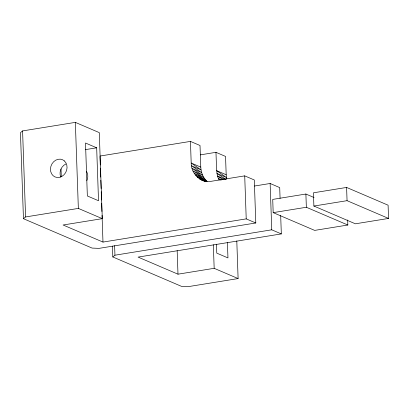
<?xml version="1.0" encoding="UTF-8"?>
<svg xmlns="http://www.w3.org/2000/svg" width="409" height="409" viewBox="0 0 409 409"><rect width="100%" height="100%" fill="white"/><g stroke="black" fill="none" stroke-linecap="round" stroke-linejoin="round"><path stroke-width="0.61" d="M255.794 222.982L246.218 218.881L102.986 242.077L63.088 225.001L102.291 218.651L99.285 132.623L75.348 122.378L22.582 130.921L20.45 132.68L23.456 218.708L92.071 248.079L98.988 248.37L255.794 222.982L254.291 179.97L244.715 175.87L211.443 181.259C200.712 183.396 191.003 173.503 191.197 163.017L190.446 141.402L99.98 156.049M23.456 218.708L25.583 216.949L78.354 208.406L102.291 218.651M236.796 240.967L238.104 278.565L188.35 286.622L181.432 286.331L112.818 256.959L114.944 255.201L271.75 229.812L281.326 233.912L280.681 215.507M85.445 149.622L96.672 147.802L98.523 200.742L87.352 195.962L85.501 143.022L96.672 147.802M200.211 154.883L215.978 152.327L225.548 156.427L226.187 174.74L226.811 179.101M254.429 186.034L270.134 183.488L279.705 187.588L280.083 198.375M314.071 197.532L305.891 194.03L272.721 199.403L273.181 212.634L314.669 230.395L347.839 225.022L347.665 219.981M346.597 187.44L313.427 192.808L313.892 206.044L355.38 223.805L388.55 218.432L388.09 205.195L346.597 187.44L347.062 200.676L388.55 218.432M273.181 212.634L306.351 207.266L347.839 225.022M313.892 206.044L347.062 200.676M281.326 233.912L138.089 257.103L177.987 274.178L214.168 268.319L238.104 278.565M190.446 141.402L200.016 145.497L200.773 167.117C200.972 172.414 203.058 177.716 207.01 181.32L199.418 178.759L205.615 181.412M226.187 174.74L216.617 170.64L215.978 152.327M200.773 167.117L191.197 163.017L201.039 169.883L191.463 165.783L201.632 172.547L192.056 168.452L202.542 175.067L192.966 170.967L203.759 177.394L194.183 173.293L205.257 179.49L195.681 175.389L207.01 181.32L197.44 177.225M225.359 179.444L217.47 176.069L216.617 170.64L226.453 177.501L216.877 173.406L226.029 179.49M221.203 179.791L218.386 178.585L217.47 176.069L223.242 179.709M205.052 181.32L201.596 179.97L204.975 181.417M221.085 180.195L218.386 178.585L219.117 179.986M305.891 194.03L306.351 207.266M270.134 183.488L271.75 229.812M244.715 175.87L246.218 218.881M227.419 242.614L227.956 257.921L216.785 253.14L216.473 244.214M213.345 244.74L214.168 268.319M177.163 250.599L177.987 274.178M114.612 245.64L114.944 255.201M112.439 246.126L112.818 256.959M100 156.683L100.292 164.97M100.404 168.155L100.716 177.077M100.824 180.262L101.115 188.549M101.227 191.734L101.514 200.016M101.626 203.201L101.918 211.489M102.051 215.313L102.986 242.077M75.348 122.378L78.354 208.406M61.023 168.968L61.289 176.622M22.582 130.921L25.583 216.949M86.529 171.489A9.387 8.083 -66.8 0 1 86.846 180.589M60.793 177.143A9.387 8.083 -66.8 0 1 65.88 163.978M64.397 160.936L62.628 159.771A9.387 8.083 -66.8 0 0 51.989 163.851A9.387 8.083 -66.8 0 0 53.119 175.706L54.888 176.872A9.387 8.083 -66.8 0 0 65.532 172.797A9.387 8.083 -66.8 0 0 64.397 160.936"/></g></svg>
